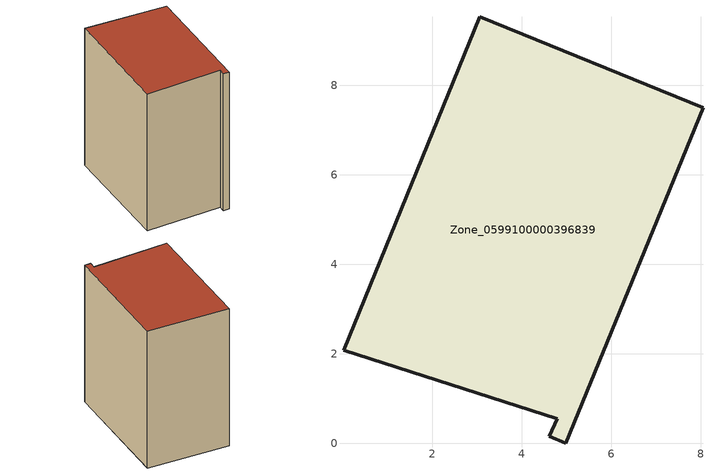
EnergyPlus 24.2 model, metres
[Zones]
Zone_0599100000396839
 floor ground (C_G): 4.79,0.54 0.01,2.07 3.06,9.53 8.05,7.49 4.99,0 4.61,0.15 z0
 wall outside (C_F): 4.99,0 8.05,7.49 3.06,9.53 0.01,2.07 4.79,0.54 4.61,0.15 4.99,0 z0:9.5
 roof outside (C_R): 0.01,2.07 4.79,0.54 4.61,0.15 4.99,0 8.05,7.49 3.06,9.53 z9.5
[BUILDING]
Pand.0599100000396839: North Axis=0; Terrain=City; Loads Convergence Tolerance Value=0.04; Temperature Convergence Tolerance Value=0.4; Solar Distribution=FullExterior; Maximum Number of Warmup Days=25; Minimum Number of Warmup Days=1
[Site:Location]
Rotterdam.The.Hague.AP_ZH_NLD Design_Conditions: Latitude=51.96; Longitude=4.45; Time Zone=1; Elevation=-4.5
[SITE:GROUNDTEMPERATURE:BUILDINGSURFACE]
18, 18, 18, 18, 18, 18, 18, 18, 18, 18, 18, 18
[MATERIAL] Thermal Absorptance=0.9; Solar Absorptance=0.7; Visible Absorptance=0.7
Name | Roughness | Thickness | Conductivity | Density | Specific Heat
G.TI.1992-2005 | MediumSmooth | 0.15 | 0.06 | 540 | 1210
F.TI.1992-2005 | Rough | 0.3 | 0.12 | 1920 | 840
R.TI.1992-2005 | MediumRough | 0.2 | 0.08 | 1500 | 1000
[CONSTRUCTION]
C_G: G.TI.1992-2005
C_F: F.TI.1992-2005
C_R: R.TI.1992-2005
[ZONE]
Zone_0599100000396839: Type=1; Multiplier=1; Ceiling Height=Autocalculate; Volume=Autocalculate; Floor Area=autocalculate; Part of Total Floor Area=Yes
[ZONEINFILTRATION:DESIGNFLOWRATE]
Infil_Zone_0599100000396839: Zone or ZoneList or Space or SpaceList=Zone_0599100000396839; Schedule=AlwaysOn; Design Flow Rate Calculation Method=Flow/Area; Flow Rate per Floor Area=0.0015; Constant Term Coefficient=1; Temperature Term Coefficient=0; Velocity Term Coefficient=0; Velocity Squared Term Coefficient=0
[HVACTEMPLATE:ZONE:IDEALLOADSAIRSYSTEM]
Zone_0599100000396839: Maximum Heating Supply Air Temperature=50; Minimum Cooling Supply Air Temperature=13; Maximum Heating Supply Air Humidity Ratio=0.0156; Minimum Cooling Supply Air Humidity Ratio=0.0077; Heating Limit=NoLimit; Cooling Limit=NoLimit; Dehumidification Control Type=ConstantSensibleHeatRatio; Cooling Sensible Heat Ratio=0.7; Dehumidification Setpoint=60; Humidification Control Type=None; Humidification Setpoint=30; Outdoor Air Method=None; Outdoor Air Flow Rate per Person=0.00944; Outdoor Air Flow Rate per Zone Floor Area=0; Outdoor Air Flow Rate per Zone=0; Demand Controlled Ventilation Type=None; Outdoor Air Economizer Type=NoEconomizer; Heat Recovery Type=None; Sensible Heat Recovery Effectiveness=0.7; Latent Heat Recovery Effectiveness=0.65
[ZONECONTROL:THERMOSTAT]
ThermostatControl_Zone_0599100000396839: Zone or ZoneList=Zone_0599100000396839; Control Type Schedule=DualSetpointControlType; Control 1=Thermostat_Zone_0599100000396839; Temperature Difference Between Cutout And Setpoint=0
[THERMOSTATSETPOINT:DUALSETPOINT]
Thermostat_Zone_0599100000396839: Heating Setpoint Temperature Schedule=HeatingSetpoint_Zone_0599100000396839; Cooling Setpoint Temperature Schedule=CoolingSetpoint_Zone_0599100000396839
[SCHEDULE:COMPACT]
HeatingSetpoint_Zone_0599100000396839: Through: 12/31, For: AllDays, Until: 24:00, 21
CoolingSetpoint_Zone_0599100000396839: Through: 12/31, For: AllDays, Until: 24:00, 24
DualSetpointControlType: Through: 12/31, For: AllDays, Until: 24:00, 4
AlwaysOn: Through: 12/31, For: AllDays, Until: 24:00, 1
